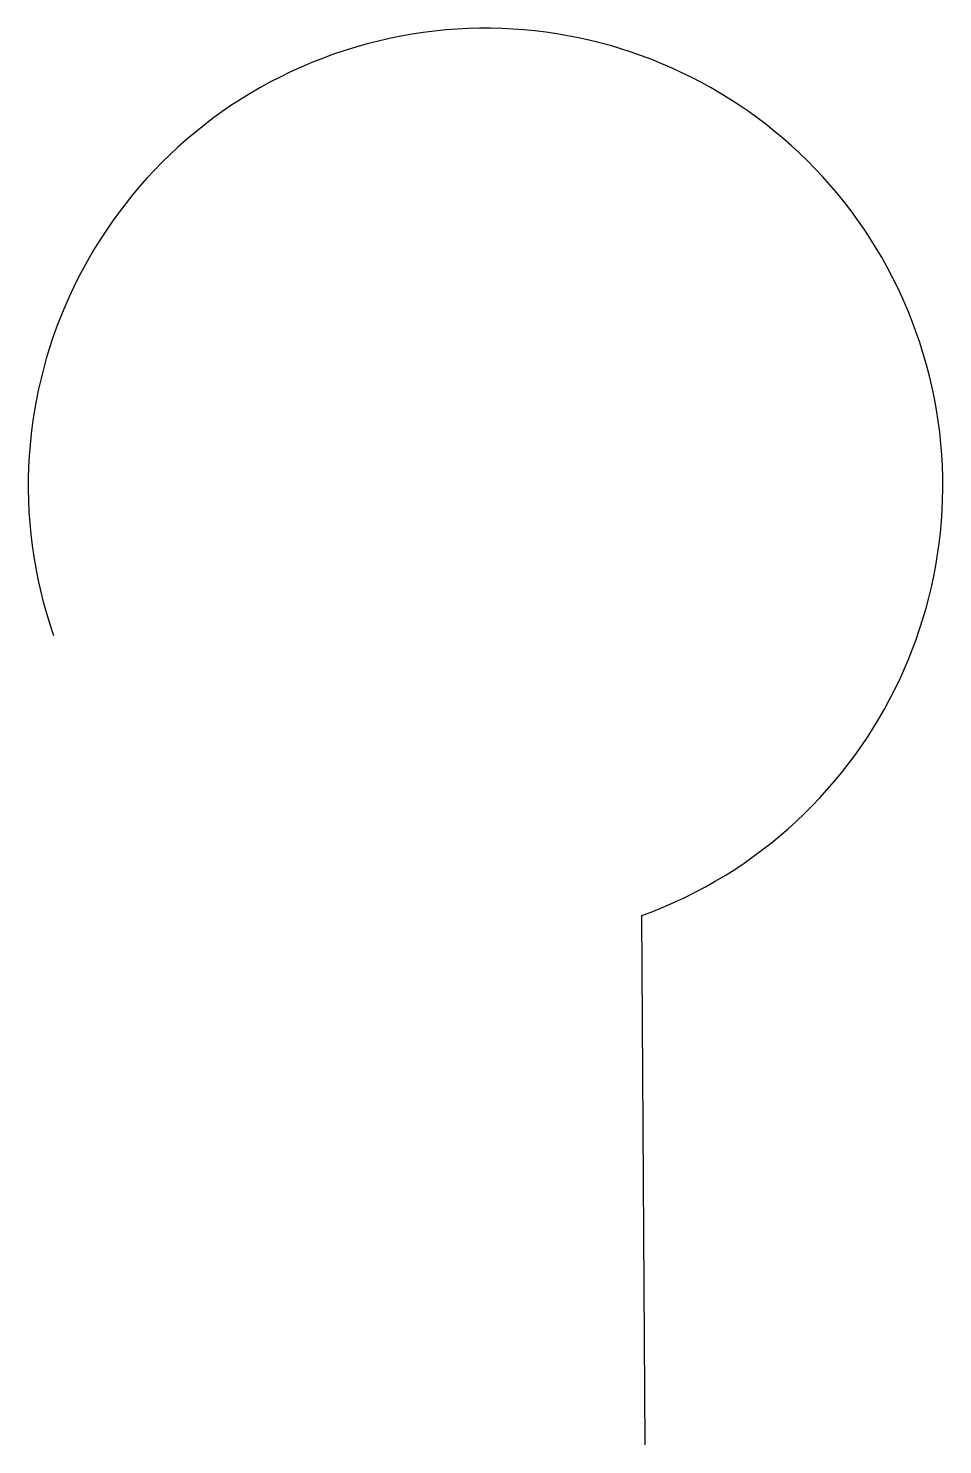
# Model space of a CAD drawing. Header units: millimetres. Extents: x 4370 to 4711, y 1003 to 1531.
import ezdxf

# ---------------------------------------------------------------- set-up
doc = ezdxf.new("R2010")
doc.units = ezdxf.units.MM

msp = doc.modelspace()

# ---------------------------------------------------------------- linework, layer by layer
msp.add_line((4599.95, 1003.38), (4598.73, 1200.69))
msp.add_arc((4540.36, 1360.94), 170.55, 290.0134, 199.0944)

doc.saveas('drawing.dxf')
